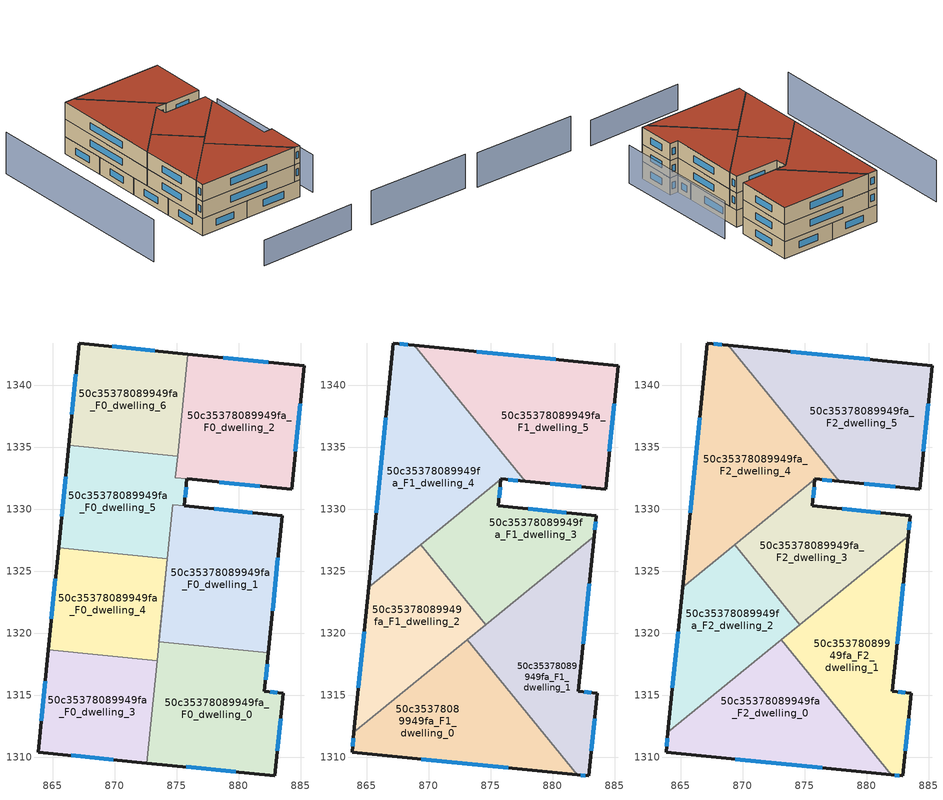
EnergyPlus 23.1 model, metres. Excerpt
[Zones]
50c35378089949fa_F0_dwelling_0
 floor ground (EU_floor_Construction): 882.4,1318.44 882.09,1315.32 883.59,1315.16 882.93,1308.5 872.59,1309.54 873.58,1319.33 z0
 wall outside (EU_wall_Construction): 872.59,1309.54 882.93,1308.5 883.59,1315.16 882.09,1315.32 882.4,1318.44 z0:3
 wall to 50c35378089949fa_F0_dwelling_1 (EU_wall_Construction): 882.4,1318.44 873.58,1319.33 874.25,1326.03 z0:3
 wall to 50c35378089949fa_F0_dwelling_4 (EU_wall_Construction): 874.25,1326.03 873.42,1317.78 z0:3
 wall to 50c35378089949fa_F0_dwelling_3 (EU_wall_Construction): 873.42,1317.78 872.59,1309.54 z0:3
 window (EU_Window_Construction): 883.13,1315.21 882.55,1315.27 / 883.13,1310.54 883.39,1313.12 / 875.76,1309.22 879.76,1308.82 / 882.18,1316.27 882.3,1317.49 z0.92:2.08
50c35378089949fa_F0_dwelling_1
 floor ground (EU_floor_Construction): 883.51,1329.5 882.4,1318.44 873.58,1319.33 874.69,1330.38 z0
 wall outside (EU_wall_Construction): 882.4,1318.44 883.51,1329.5 875.62,1330.29 z0:3
 wall to 50c35378089949fa_F0_dwelling_5 (EU_wall_Construction): 875.61,1330.29 874.69,1330.38 874.25,1326.03 z0:3
 window (EU_Window_Construction): 881.09,1329.74 878.04,1330.05 / 882.74,1321.83 883.17,1326.11 z0.92:2.08
50c35378089949fa_F0_dwelling_2
 floor ground (EU_floor_Construction): 885.27,1341.59 884.27,1331.61 874.91,1332.55 875.91,1342.53 z0
 wall outside (EU_wall_Construction): 875.84,1332.46 884.27,1331.61 885.27,1341.59 875.91,1342.53 z0:3
 wall to 50c35378089949fa_F0_dwelling_5 (EU_wall_Construction): 875.08,1334.28 874.91,1332.55 875.83,1332.46 z0:3
 wall to 50c35378089949fa_F0_dwelling_6 (EU_wall_Construction): 875.91,1342.53 875.08,1334.28 z0:3
 window (EU_Window_Construction): 882.4,1341.87 878.78,1342.24 / 884.58,1334.67 884.97,1338.53 / 878.42,1332.2 881.69,1331.87 z0.92:2.08
50c35378089949fa_F0_dwelling_3
 floor ground (EU_floor_Construction): 873.42,1317.79 872.59,1309.54 863.82,1310.42 864.65,1318.67 z0
 wall outside (EU_wall_Construction): 864.65,1318.67 863.82,1310.42 872.59,1309.54 z0:3
 wall to 50c35378089949fa_F0_dwelling_4 (EU_wall_Construction): 873.42,1317.79 864.65,1318.67 z0:3
 window (EU_Window_Construction): 866.5,1310.15 869.9,1309.81 / 864.39,1316.14 864.07,1312.95 z0.92:2.08
 ceiling adiabatic (EU_roof_Construction): 871.3,1318 864.65,1318.67 863.98,1312.01 z3
50c35378089949fa_F0_dwelling_4
 floor ground (EU_floor_Construction): 874.25,1326.03 873.42,1317.79 864.65,1318.67 865.47,1326.91 z0
 wall outside (EU_wall_Construction): 865.47,1326.91 864.65,1318.67 z0:3
 wall to 50c35378089949fa_F0_dwelling_5 (EU_wall_Construction): 874.25,1326.03 865.47,1326.91 z0:3
 window (EU_Window_Construction): 865.22,1324.39 864.9,1321.19 z0.92:2.08
50c35378089949fa_F0_dwelling_5
 floor ground (EU_floor_Construction): 875.08,1334.28 874.91,1332.55 875.83,1332.46 875.61,1330.29 874.69,1330.38 874.25,1326.03 865.47,1326.91 866.3,1335.16 z0
 wall outside (EU_wall_Construction): 875.61,1330.29 875.83,1332.46 / 866.3,1335.16 865.47,1326.91 z0:3
 wall to 50c35378089949fa_F0_dwelling_6 (EU_wall_Construction): 875.08,1334.28 866.3,1335.16 z0:3
 window (EU_Window_Construction): 875.68,1330.96 875.77,1331.8 / 866.05,1332.64 865.73,1329.44 z0.92:2.08
50c35378089949fa_F0_dwelling_6
 floor ground (EU_floor_Construction): 875.91,1342.53 875.08,1334.28 866.3,1335.16 867.13,1343.41 z0
 wall outside (EU_wall_Construction): 875.91,1342.53 867.13,1343.41 866.3,1335.16 z0:3
 window (EU_Window_Construction): 866.88,1340.88 866.56,1337.69 / 873.22,1342.8 869.82,1343.14 z0.92:2.08
50c35378089949fa_F1_dwelling_0
 floor to 50c35378089949fa_F0_dwelling_3 (EU_floor_Construction): 873.42,1317.79 872.59,1309.54 863.82,1310.42 863.98,1312.01 871.3,1318 z3
 floor to 50c35378089949fa_F0_dwelling_0 (EU_floor_Construction): 873.54,1318.94 882,1308.59 872.59,1309.54 z3
 floor to 50c35378089949fa_F0_dwelling_4 (EU_floor_Construction): 873.11,1319.47 873.54,1318.94 873.42,1317.79 871.3,1318 z3
 wall outside (EU_wall_Construction): 863.98,1312.01 863.82,1310.42 882,1308.59 z3:6
 wall to 50c35378089949fa_F1_dwelling_1 (EU_wall_Construction): 882,1308.59 873.1,1319.47 z3:6
 wall to 50c35378089949fa_F1_dwelling_2 (EU_wall_Construction): 873.1,1319.47 863.98,1312.01 z3:6
 window (EU_Window_Construction): 869.39,1309.86 876.43,1309.15 / 863.93,1311.52 863.87,1310.91 z3.92:5.08
50c35378089949fa_F1_dwelling_1
 floor to 50c35378089949fa_F0_dwelling_0 (EU_floor_Construction): 882.4,1318.44 882.09,1315.32 883.59,1315.16 882.93,1308.5 882,1308.59 873.54,1318.94 873.63,1319.91 873.58,1319.33 z3
 floor to 50c35378089949fa_F0_dwelling_1 (EU_floor_Construction): 883.35,1327.84 882.4,1318.44 873.58,1319.33 873.63,1319.91 z3
 floor to 50c35378089949fa_F0_dwelling_4 (EU_floor_Construction): 873.63,1319.9 873.54,1318.94 873.11,1319.47 z3
 wall outside (EU_wall_Construction): 882,1308.59 882.93,1308.5 883.59,1315.16 882.09,1315.32 883.35,1327.84 z3:6
 wall to 50c35378089949fa_F1_dwelling_3 (EU_wall_Construction): 883.35,1327.84 874.61,1320.71 z3:6
 wall to 50c35378089949fa_F1_dwelling_2 (EU_wall_Construction): 874.61,1320.71 873.11,1319.47 z3:6
 window (EU_Window_Construction): 883.13,1315.21 882.55,1315.27 / 883.13,1310.54 883.39,1313.12 / 882.28,1308.56 882.64,1308.53 / 882.47,1319.15 882.96,1324.01 z3.92:5.08
50c35378089949fa_F1_dwelling_2
 floor to 50c35378089949fa_F0_dwelling_4 (EU_floor_Construction): 869.91,1326.47 873.81,1321.69 873.63,1319.9 871.3,1318 864.65,1318.67 865.15,1323.7 868.69,1326.59 z3
 floor to 50c35378089949fa_F0_dwelling_1 (EU_floor_Construction): 873.81,1321.69 874.61,1320.71 873.63,1319.91 z3
 floor adiabatic (EU_floor_Construction): 871.3,1318 863.98,1312.01 864.65,1318.67 z3
 floor to 50c35378089949fa_F0_dwelling_5 (EU_floor_Construction): 869.36,1327.14 869.91,1326.47 868.69,1326.59 z3
 wall outside (EU_wall_Construction): 865.15,1323.7 863.98,1312.01 z3:6
 wall to 50c35378089949fa_F1_dwelling_3 (EU_wall_Construction): 874.61,1320.71 869.36,1327.14 z3:6
 wall to 50c35378089949fa_F1_dwelling_4 (EU_wall_Construction): 869.36,1327.14 865.15,1323.7 z3:6
 window (EU_Window_Construction): 864.79,1320.12 864.34,1315.59 z3.92:5.08
50c35378089949fa_F1_dwelling_3
 floor to 50c35378089949fa_F0_dwelling_1 (EU_floor_Construction): 883.51,1329.5 883.35,1327.84 874.61,1320.71 873.81,1321.69 874.69,1330.38 z3
 floor to 50c35378089949fa_F0_dwelling_5 (EU_floor_Construction): 875.83,1332.43 875.61,1330.29 874.69,1330.38 874.25,1326.03 869.91,1326.47 869.36,1327.14 z3
 floor to 50c35378089949fa_F0_dwelling_4 (EU_floor_Construction): 874.25,1326.03 873.81,1321.69 869.91,1326.47 z3
 wall outside (EU_wall_Construction): 883.35,1327.84 883.51,1329.5 875.61,1330.29 875.83,1332.43 z3:6
 wall to 50c35378089949fa_F1_dwelling_4 (EU_wall_Construction): 875.83,1332.43 869.36,1327.14 z3:6
 window (EU_Window_Construction): 883.4,1328.35 883.46,1328.99 / 875.68,1330.95 875.76,1331.77 / 881.09,1329.74 878.03,1330.05 z3.92:5.08
50c35378089949fa_F1_dwelling_4
 floor to 50c35378089949fa_F0_dwelling_5 (EU_floor_Construction): 875.08,1334.28 874.91,1332.55 875.83,1332.46 875.83,1332.43 868.69,1326.59 865.47,1326.91 866.3,1335.16 z3
 floor to 50c35378089949fa_F0_dwelling_6 (EU_floor_Construction): 868.84,1343.24 875.2,1335.46 875.08,1334.28 866.3,1335.16 867.13,1343.41 z3
 floor to 50c35378089949fa_F0_dwelling_4 (EU_floor_Construction): 868.69,1326.59 865.15,1323.7 865.47,1326.91 z3
 floor to 50c35378089949fa_F0_dwelling_2 (EU_floor_Construction): 875.2,1335.46 877.81,1332.26 874.91,1332.55 z3
 wall outside (EU_wall_Construction): 868.84,1343.24 867.13,1343.41 865.15,1323.7 / 875.83,1332.43 875.83,1332.46 877.81,1332.26 z3:6
 wall to 50c35378089949fa_F1_dwelling_5 (EU_wall_Construction): 877.81,1332.26 868.84,1343.24 z3:6
 window (EU_Window_Construction): 866.53,1337.37 865.76,1329.74 / 868.32,1343.29 867.66,1343.36 / 876.44,1332.4 877.21,1332.32 z3.92:5.08
50c35378089949fa_F1_dwelling_5
 floor to 50c35378089949fa_F0_dwelling_2 (EU_floor_Construction): 885.27,1341.59 884.27,1331.61 877.81,1332.26 875.2,1335.46 875.91,1342.53 z3
 floor to 50c35378089949fa_F0_dwelling_6 (EU_floor_Construction): 875.91,1342.53 875.2,1335.46 868.84,1343.24 z3
 wall outside (EU_wall_Construction): 877.81,1332.26 884.27,1331.61 885.27,1341.59 868.84,1343.24 z3:6
 window (EU_Window_Construction): 879.79,1332.06 882.29,1331.81 / 880.24,1342.09 873.87,1342.73 / 884.58,1334.67 884.97,1338.53 z3.92:5.08
50c35378089949fa_F2_dwelling_0
 floor to 50c35378089949fa_F1_dwelling_0 (EU_floor_Construction): 873.1,1319.47 882,1308.59 863.82,1310.42 863.98,1312.01 z6
 wall outside (EU_wall_Construction): 863.98,1312.01 863.82,1310.42 882,1308.59 z6:9
 wall to 50c35378089949fa_F2_dwelling_1 (EU_wall_Construction): 882,1308.59 873.1,1319.47 z6:9
 wall to 50c35378089949fa_F2_dwelling_2 (EU_wall_Construction): 873.1,1319.47 863.98,1312.01 z6:9
 window (EU_Window_Construction): 869.39,1309.86 876.43,1309.15 / 863.93,1311.52 863.87,1310.91 z6.92:8.08
 roof outside (EU_roof_Construction): 882,1308.59 873.1,1319.47 863.98,1312.01 863.82,1310.42 z9
50c35378089949fa_F2_dwelling_1
 floor to 50c35378089949fa_F1_dwelling_1 (EU_floor_Construction): 883.35,1327.84 882.09,1315.32 883.59,1315.16 882.93,1308.5 882,1308.59 873.1,1319.47 z6
 wall outside (EU_wall_Construction): 882,1308.59 882.93,1308.5 883.59,1315.16 882.09,1315.32 883.35,1327.84 z6:9
 wall to 50c35378089949fa_F2_dwelling_3 (EU_wall_Construction): 883.35,1327.84 874.61,1320.71 z6:9
 wall to 50c35378089949fa_F2_dwelling_2 (EU_wall_Construction): 874.61,1320.71 873.11,1319.47 z6:9
 window (EU_Window_Construction): 883.13,1315.21 882.55,1315.27 / 883.13,1310.54 883.39,1313.12 / 882.28,1308.56 882.64,1308.53 / 882.47,1319.15 882.96,1324.01 z6.92:8.08
 roof outside (EU_roof_Construction): 882.93,1308.5 883.59,1315.16 882.09,1315.32 883.35,1327.84 873.1,1319.47 882,1308.59 z9
50c35378089949fa_F2_dwelling_2
 floor to 50c35378089949fa_F1_dwelling_2 (EU_floor_Construction): 869.36,1327.14 874.61,1320.71 863.98,1312.01 865.15,1323.7 z6
 wall outside (EU_wall_Construction): 865.15,1323.7 863.98,1312.01 z6:9
 wall to 50c35378089949fa_F2_dwelling_3 (EU_wall_Construction): 874.61,1320.71 869.36,1327.14 z6:9
 wall to 50c35378089949fa_F2_dwelling_4 (EU_wall_Construction): 869.36,1327.14 865.15,1323.7 z6:9
 window (EU_Window_Construction): 864.79,1320.12 864.34,1315.59 z6.92:8.08
 roof outside (EU_roof_Construction): 874.61,1320.71 869.36,1327.14 865.15,1323.7 863.98,1312.01 z9
50c35378089949fa_F2_dwelling_3
 floor to 50c35378089949fa_F1_dwelling_3 (EU_floor_Construction): 883.51,1329.5 883.35,1327.84 874.61,1320.71 869.36,1327.14 875.83,1332.43 875.61,1330.29 z6
 wall outside (EU_wall_Construction): 883.35,1327.84 883.51,1329.5 875.61,1330.29 875.83,1332.43 z6:9
 wall to 50c35378089949fa_F2_dwelling_4 (EU_wall_Construction): 875.83,1332.43 869.36,1327.14 z6:9
 window (EU_Window_Construction): 883.4,1328.35 883.46,1328.99 / 875.68,1330.95 875.76,1331.77 / 881.09,1329.74 878.03,1330.05 z6.92:8.08
 roof outside (EU_roof_Construction): 883.35,1327.84 883.51,1329.5 875.61,1330.29 875.83,1332.43 869.36,1327.14 874.61,1320.71 z9
50c35378089949fa_F2_dwelling_4
 floor to 50c35378089949fa_F1_dwelling_4 (EU_floor_Construction): 868.84,1343.24 877.81,1332.26 875.83,1332.46 875.83,1332.43 865.15,1323.7 867.13,1343.41 z6
 wall outside (EU_wall_Construction): 868.84,1343.24 867.13,1343.41 865.15,1323.7 / 875.83,1332.43 875.83,1332.46 877.81,1332.26 z6:9
 wall to 50c35378089949fa_F2_dwelling_5 (EU_wall_Construction): 877.81,1332.26 868.84,1343.24 z6:9
 window (EU_Window_Construction): 866.53,1337.37 865.76,1329.74 / 868.32,1343.29 867.66,1343.36 / 876.44,1332.4 877.21,1332.32 z6.92:8.08
 roof outside (EU_roof_Construction): 877.81,1332.26 868.84,1343.24 867.13,1343.41 865.15,1323.7 875.83,1332.43 875.83,1332.46 z9
50c35378089949fa_F2_dwelling_5
 floor to 50c35378089949fa_F1_dwelling_5 (EU_floor_Construction): 885.27,1341.59 884.27,1331.61 877.81,1332.26 868.84,1343.24 z6
 wall outside (EU_wall_Construction): 877.81,1332.26 884.27,1331.61 885.27,1341.59 868.84,1343.24 z6:9
 window (EU_Window_Construction): 879.79,1332.06 882.29,1331.81 / 880.24,1342.09 873.87,1342.73 / 884.58,1334.67 884.97,1338.53 z6.92:8.08
 roof outside (EU_roof_Construction): 884.27,1331.61 885.27,1341.59 868.84,1343.24 877.81,1332.26 z9
shading: 884.5,1294.59 902.68,1292.48 z0:6; 863.88,1297.19 881.22,1295.66 z0:4.5; 885.35,1308.06 887.35,1330.73 z0:6.6; 856.31,1345.42 852.83,1310.08 z0:7.3
[Building]
EU S2 Campaign: North Axis=0; Terrain=City; Solar Distribution=FullExterior
[Site:Location]
Cape.Town.Intl.AP: Latitude=-33.965; Longitude=18.602; Time Zone=2; Elevation=46
[SizingPeriod:WeatherFileDays]
AnnualSizingPeriod: Begin Month=1; Begin Day of Month=1; End Month=12; End Day of Month=31; Day of Week for Start Day=Monday; Use Weather File Daylight Saving Period=No; Use Weather File Rain and Snow Indicators=No
[MATERIAL]
EU_InternalMass_Material: Roughness=MediumRough; Thickness=0.1; Conductivity=1; Density=1800; Specific Heat=900; Thermal Absorptance=0.9; Solar Absorptance=0.7; Visible Absorptance=0.7
[MATERIAL:NOMASS] Roughness=MediumRough; Thermal Absorptance=0.9; Solar Absorptance=0.7; Visible Absorptance=0.7
Name | Thermal Resistance
EU_wall_NoMass | 0.443251
EU_roof_NoMass | 0.403317
EU_floor_NoMass | 0.599929
[WINDOWMATERIAL:SIMPLEGLAZINGSYSTEM]
EU_Window_SimpleGlazing: UFactor=4.90254; Solar Heat Gain Coefficient=0.85; Visible Transmittance=0.85
[CONSTRUCTION]
EU_wall_Construction: EU_wall_NoMass
EU_roof_Construction: EU_roof_NoMass
EU_floor_Construction: EU_floor_NoMass
EU_Window_Construction: EU_Window_SimpleGlazing
EU_InternalMass_Construction: EU_InternalMass_Material
[ZONE] Type=1; Multiplier=1; Ceiling Height=autocalculate; Floor Area=autocalculate; Part of Total Floor Area=Yes
Name | Volume
50c35378089949fa_F0_dwelling_0 | 292.381
50c35378089949fa_F1_dwelling_0; 50c35378089949fa_F2_dwelling_0 | 292.404
50c35378089949fa_F0_dwelling_1 | 295.6
50c35378089949fa_F1_dwelling_1; 50c35378089949fa_F2_dwelling_1 | 292.371
50c35378089949fa_F0_dwelling_2 | 283.051
50c35378089949fa_F1_dwelling_2; 50c35378089949fa_F2_dwelling_2 | 238.887
50c35378089949fa_F0_dwelling_3 | 219.308
50c35378089949fa_F1_dwelling_3; 50c35378089949fa_F2_dwelling_3 | 238.867
50c35378089949fa_F0_dwelling_4 | 219.283
50c35378089949fa_F1_dwelling_4; 50c35378089949fa_F2_dwelling_4 | 345.918
50c35378089949fa_F0_dwelling_5 | 225.404
50c35378089949fa_F1_dwelling_5; 50c35378089949fa_F2_dwelling_5 | 345.908
50c35378089949fa_F0_dwelling_6 | 219.296
[INTERNALMASS] Construction=EU_InternalMass_Construction
Name | Zone or ZoneList | Surface Area
50c35378089949fa_F0_dwelling_0_EU_InternalMass | 50c35378089949fa_F0_dwelling_0 | 97.4644
50c35378089949fa_F0_dwelling_1_EU_InternalMass | 50c35378089949fa_F0_dwelling_1 | 98.533
50c35378089949fa_F0_dwelling_2_EU_InternalMass | 50c35378089949fa_F0_dwelling_2 | 94.3537
50c35378089949fa_F0_dwelling_3_EU_InternalMass | 50c35378089949fa_F0_dwelling_3 | 73.1028
50c35378089949fa_F0_dwelling_4_EU_InternalMass | 50c35378089949fa_F0_dwelling_4 | 73.0943
50c35378089949fa_F0_dwelling_5_EU_InternalMass | 50c35378089949fa_F0_dwelling_5 | 75.1348
50c35378089949fa_F0_dwelling_6_EU_InternalMass | 50c35378089949fa_F0_dwelling_6 | 73.0986
50c35378089949fa_F1_dwelling_0_EU_InternalMass | 50c35378089949fa_F1_dwelling_0 | 97.4648
50c35378089949fa_F1_dwelling_1_EU_InternalMass | 50c35378089949fa_F1_dwelling_1 | 97.4596
50c35378089949fa_F1_dwelling_2_EU_InternalMass | 50c35378089949fa_F1_dwelling_2 | 79.6289
50c35378089949fa_F1_dwelling_3_EU_InternalMass | 50c35378089949fa_F1_dwelling_3 | 79.6228
50c35378089949fa_F1_dwelling_4_EU_InternalMass | 50c35378089949fa_F1_dwelling_4 | 115.309
50c35378089949fa_F1_dwelling_5_EU_InternalMass | 50c35378089949fa_F1_dwelling_5 | 115.305
50c35378089949fa_F2_dwelling_0_EU_InternalMass | 50c35378089949fa_F2_dwelling_0 | 97.4648
50c35378089949fa_F2_dwelling_1_EU_InternalMass | 50c35378089949fa_F2_dwelling_1 | 97.4596
50c35378089949fa_F2_dwelling_2_EU_InternalMass | 50c35378089949fa_F2_dwelling_2 | 79.6289
50c35378089949fa_F2_dwelling_3_EU_InternalMass | 50c35378089949fa_F2_dwelling_3 | 79.6228
50c35378089949fa_F2_dwelling_4_EU_InternalMass | 50c35378089949fa_F2_dwelling_4 | 115.309
50c35378089949fa_F2_dwelling_5_EU_InternalMass | 50c35378089949fa_F2_dwelling_5 | 115.305
[OTHEREQUIPMENT] Fuel Type=Electricity; Design Level Calculation Method=Watts/Area; Power per Zone Floor Area=1; Fraction Latent=0; Fraction Radiant=0; Fraction Lost=0; Carbon Dioxide Generation Rate=0; EndUse Subcategory=EU_Step8_InternalGains
Name | Zone or ZoneList or Space or SpaceList | Schedule
EU_Step8_InternalGain_50c35378089949fa_F0_dwelling_0_f000 | 50c35378089949fa_F0_dwelling_0 | EU_Step8_GainSchedule_50c35378089949fa_F0_dwelling_0_f000
EU_Step8_InternalGain_50c35378089949fa_F0_dwelling_1_f000 | 50c35378089949fa_F0_dwelling_1 | EU_Step8_GainSchedule_50c35378089949fa_F0_dwelling_1_f000
EU_Step8_InternalGain_50c35378089949fa_F0_dwelling_2_f000 | 50c35378089949fa_F0_dwelling_2 | EU_Step8_GainSchedule_50c35378089949fa_F0_dwelling_2_f000
EU_Step8_InternalGain_50c35378089949fa_F0_dwelling_3_f000 | 50c35378089949fa_F0_dwelling_3 | EU_Step8_GainSchedule_50c35378089949fa_F0_dwelling_3_f000
EU_Step8_InternalGain_50c35378089949fa_F0_dwelling_4_f000 | 50c35378089949fa_F0_dwelling_4 | EU_Step8_GainSchedule_50c35378089949fa_F0_dwelling_4_f000
EU_Step8_InternalGain_50c35378089949fa_F0_dwelling_5_f000 | 50c35378089949fa_F0_dwelling_5 | EU_Step8_GainSchedule_50c35378089949fa_F0_dwelling_5_f000
EU_Step8_InternalGain_50c35378089949fa_F0_dwelling_6_f000 | 50c35378089949fa_F0_dwelling_6 | EU_Step8_GainSchedule_50c35378089949fa_F0_dwelling_6_f000
EU_Step8_InternalGain_50c35378089949fa_F1_dwelling_0_f000 | 50c35378089949fa_F1_dwelling_0 | EU_Step8_GainSchedule_50c35378089949fa_F1_dwelling_0_f000
EU_Step8_InternalGain_50c35378089949fa_F1_dwelling_1_f000 | 50c35378089949fa_F1_dwelling_1 | EU_Step8_GainSchedule_50c35378089949fa_F1_dwelling_1_f000
EU_Step8_InternalGain_50c35378089949fa_F1_dwelling_2_f000 | 50c35378089949fa_F1_dwelling_2 | EU_Step8_GainSchedule_50c35378089949fa_F1_dwelling_2_f000
EU_Step8_InternalGain_50c35378089949fa_F1_dwelling_3_f000 | 50c35378089949fa_F1_dwelling_3 | EU_Step8_GainSchedule_50c35378089949fa_F1_dwelling_3_f000
EU_Step8_InternalGain_50c35378089949fa_F1_dwelling_4_f000 | 50c35378089949fa_F1_dwelling_4 | EU_Step8_GainSchedule_50c35378089949fa_F1_dwelling_4_f000
EU_Step8_InternalGain_50c35378089949fa_F1_dwelling_5_f000 | 50c35378089949fa_F1_dwelling_5 | EU_Step8_GainSchedule_50c35378089949fa_F1_dwelling_5_f000
EU_Step8_InternalGain_50c35378089949fa_F2_dwelling_0_f000 | 50c35378089949fa_F2_dwelling_0 | EU_Step8_GainSchedule_50c35378089949fa_F2_dwelling_0_f000
EU_Step8_InternalGain_50c35378089949fa_F2_dwelling_1_f000 | 50c35378089949fa_F2_dwelling_1 | EU_Step8_GainSchedule_50c35378089949fa_F2_dwelling_1_f000
EU_Step8_InternalGain_50c35378089949fa_F2_dwelling_2_f000 | 50c35378089949fa_F2_dwelling_2 | EU_Step8_GainSchedule_50c35378089949fa_F2_dwelling_2_f000
EU_Step8_InternalGain_50c35378089949fa_F2_dwelling_3_f000 | 50c35378089949fa_F2_dwelling_3 | EU_Step8_GainSchedule_50c35378089949fa_F2_dwelling_3_f000
EU_Step8_InternalGain_50c35378089949fa_F2_dwelling_4_f000 | 50c35378089949fa_F2_dwelling_4 | EU_Step8_GainSchedule_50c35378089949fa_F2_dwelling_4_f000
EU_Step8_InternalGain_50c35378089949fa_F2_dwelling_5_f000 | 50c35378089949fa_F2_dwelling_5 | EU_Step8_GainSchedule_50c35378089949fa_F2_dwelling_5_f000
[ZONEVENTILATION:DESIGNFLOWRATE] Schedule=EU_AlwaysOn; Design Flow Rate Calculation Method=AirChanges/Hour; Air Changes per Hour=0.713097; Ventilation Type=Natural; Fan Pressure Rise=0; Fan Total Efficiency=1; Constant Term Coefficient=1; Temperature Term Coefficient=0; Velocity Term Coefficient=0; Velocity Squared Term Coefficient=0; Minimum Indoor Temperature=-100; Maximum Indoor Temperature=100; Delta Temperature=-100; Minimum Outdoor Temperature=-100; Maximum Outdoor Temperature=100; Maximum Wind Speed=40
Name | Zone or ZoneList or Space or SpaceList
EU_ConstantAir_50c35378089949fa_F0_dwelling_0 | 50c35378089949fa_F0_dwelling_0
EU_ConstantAir_50c35378089949fa_F0_dwelling_1 | 50c35378089949fa_F0_dwelling_1
EU_ConstantAir_50c35378089949fa_F0_dwelling_2 | 50c35378089949fa_F0_dwelling_2
EU_ConstantAir_50c35378089949fa_F0_dwelling_3 | 50c35378089949fa_F0_dwelling_3
EU_ConstantAir_50c35378089949fa_F0_dwelling_4 | 50c35378089949fa_F0_dwelling_4
EU_ConstantAir_50c35378089949fa_F0_dwelling_5 | 50c35378089949fa_F0_dwelling_5
EU_ConstantAir_50c35378089949fa_F0_dwelling_6 | 50c35378089949fa_F0_dwelling_6
EU_ConstantAir_50c35378089949fa_F1_dwelling_0 | 50c35378089949fa_F1_dwelling_0
EU_ConstantAir_50c35378089949fa_F1_dwelling_1 | 50c35378089949fa_F1_dwelling_1
EU_ConstantAir_50c35378089949fa_F1_dwelling_2 | 50c35378089949fa_F1_dwelling_2
EU_ConstantAir_50c35378089949fa_F1_dwelling_3 | 50c35378089949fa_F1_dwelling_3
EU_ConstantAir_50c35378089949fa_F1_dwelling_4 | 50c35378089949fa_F1_dwelling_4
EU_ConstantAir_50c35378089949fa_F1_dwelling_5 | 50c35378089949fa_F1_dwelling_5
EU_ConstantAir_50c35378089949fa_F2_dwelling_0 | 50c35378089949fa_F2_dwelling_0
EU_ConstantAir_50c35378089949fa_F2_dwelling_1 | 50c35378089949fa_F2_dwelling_1
EU_ConstantAir_50c35378089949fa_F2_dwelling_2 | 50c35378089949fa_F2_dwelling_2
EU_ConstantAir_50c35378089949fa_F2_dwelling_3 | 50c35378089949fa_F2_dwelling_3
EU_ConstantAir_50c35378089949fa_F2_dwelling_4 | 50c35378089949fa_F2_dwelling_4
EU_ConstantAir_50c35378089949fa_F2_dwelling_5 | 50c35378089949fa_F2_dwelling_5
[HVACTEMPLATE:THERMOSTAT] Constant Heating Setpoint=20; Constant Cooling Setpoint=50
EU_HeatOnly_50c35378089949fa_F0_dwelling_0; EU_HeatOnly_50c35378089949fa_F0_dwelling_1; EU_HeatOnly_50c35378089949fa_F0_dwelling_2; EU_HeatOnly_50c35378089949fa_F0_dwelling_3; EU_HeatOnly_50c35378089949fa_F0_dwelling_4; EU_HeatOnly_50c35378089949fa_F0_dwelling_5; EU_HeatOnly_50c35378089949fa_F0_dwelling_6; EU_HeatOnly_50c35378089949fa_F1_dwelling_0; EU_HeatOnly_50c35378089949fa_F1_dwelling_1; EU_HeatOnly_50c35378089949fa_F1_dwelling_2; EU_HeatOnly_50c35378089949fa_F1_dwelling_3; EU_HeatOnly_50c35378089949fa_F1_dwelling_4; EU_HeatOnly_50c35378089949fa_F1_dwelling_5; EU_HeatOnly_50c35378089949fa_F2_dwelling_0; EU_HeatOnly_50c35378089949fa_F2_dwelling_1; EU_HeatOnly_50c35378089949fa_F2_dwelling_2; EU_HeatOnly_50c35378089949fa_F2_dwelling_3; EU_HeatOnly_50c35378089949fa_F2_dwelling_4; EU_HeatOnly_50c35378089949fa_F2_dwelling_5
[HVACTEMPLATE:ZONE:IDEALLOADSAIRSYSTEM] System Availability Schedule=EU_AlwaysOn; Maximum Heating Supply Air Temperature=50; Minimum Cooling Supply Air Temperature=13; Maximum Heating Supply Air Humidity Ratio=0.0156; Minimum Cooling Supply Air Humidity Ratio=0.0077; Heating Limit=NoLimit; Cooling Limit=NoLimit; Heating Availability Schedule=EU_AlwaysOn; Cooling Availability Schedule=EU_CoolingOff; Dehumidification Control Type=ConstantSensibleHeatRatio; Cooling Sensible Heat Ratio=0.7; Dehumidification Setpoint=60; Humidification Control Type=None; Humidification Setpoint=30; Outdoor Air Method=None; Outdoor Air Flow Rate per Person=0.00944; Outdoor Air Flow Rate per Zone Floor Area=0; Outdoor Air Flow Rate per Zone=0; Demand Controlled Ventilation Type=None; Outdoor Air Economizer Type=NoEconomizer; Heat Recovery Type=None; Sensible Heat Recovery Effectiveness=0.7; Latent Heat Recovery Effectiveness=0.65
Name | Template Thermostat
50c35378089949fa_F0_dwelling_0 | EU_HeatOnly_50c35378089949fa_F0_dwelling_0
50c35378089949fa_F0_dwelling_1 | EU_HeatOnly_50c35378089949fa_F0_dwelling_1
50c35378089949fa_F0_dwelling_2 | EU_HeatOnly_50c35378089949fa_F0_dwelling_2
50c35378089949fa_F0_dwelling_3 | EU_HeatOnly_50c35378089949fa_F0_dwelling_3
50c35378089949fa_F0_dwelling_4 | EU_HeatOnly_50c35378089949fa_F0_dwelling_4
50c35378089949fa_F0_dwelling_5 | EU_HeatOnly_50c35378089949fa_F0_dwelling_5
50c35378089949fa_F0_dwelling_6 | EU_HeatOnly_50c35378089949fa_F0_dwelling_6
50c35378089949fa_F1_dwelling_0 | EU_HeatOnly_50c35378089949fa_F1_dwelling_0
50c35378089949fa_F1_dwelling_1 | EU_HeatOnly_50c35378089949fa_F1_dwelling_1
50c35378089949fa_F1_dwelling_2 | EU_HeatOnly_50c35378089949fa_F1_dwelling_2
50c35378089949fa_F1_dwelling_3 | EU_HeatOnly_50c35378089949fa_F1_dwelling_3
50c35378089949fa_F1_dwelling_4 | EU_HeatOnly_50c35378089949fa_F1_dwelling_4
50c35378089949fa_F1_dwelling_5 | EU_HeatOnly_50c35378089949fa_F1_dwelling_5
50c35378089949fa_F2_dwelling_0 | EU_HeatOnly_50c35378089949fa_F2_dwelling_0
50c35378089949fa_F2_dwelling_1 | EU_HeatOnly_50c35378089949fa_F2_dwelling_1
50c35378089949fa_F2_dwelling_2 | EU_HeatOnly_50c35378089949fa_F2_dwelling_2
50c35378089949fa_F2_dwelling_3 | EU_HeatOnly_50c35378089949fa_F2_dwelling_3
50c35378089949fa_F2_dwelling_4 | EU_HeatOnly_50c35378089949fa_F2_dwelling_4
50c35378089949fa_F2_dwelling_5 | EU_HeatOnly_50c35378089949fa_F2_dwelling_5
[SIZING:ZONE] Zone Cooling Design Supply Air Temperature Input Method=SupplyAirTemperature; Zone Cooling Design Supply Air Temperature=13; Zone Heating Design Supply Air Temperature Input Method=SupplyAirTemperature; Zone Heating Design Supply Air Temperature=50; Zone Cooling Design Supply Air Humidity Ratio=0.008; Zone Heating Design Supply Air Humidity Ratio=0.008; Cooling Design Air Flow Method=DesignDay; Cooling Design Air Flow Rate=0; Cooling Minimum Air Flow per Zone Floor Area=0.000762; Cooling Minimum Air Flow=0; Cooling Minimum Air Flow Fraction=0.2; Heating Design Air Flow Method=DesignDay; Heating Design Air Flow Rate=0; Heating Maximum Air Flow per Zone Floor Area=0.002032; Heating Maximum Air Flow=0.141576; Heating Maximum Air Flow Fraction=0.3; Account for Dedicated Outdoor Air System=No; Dedicated Outdoor Air System Control Strategy=NeutralSupplyAir; Dedicated Outdoor Air Low Setpoint Temperature for Design=autosize; Dedicated Outdoor Air High Setpoint Temperature for Design=autosize; Zone Load Sizing Method=Sensible Load Only No Latent Load; Zone Latent Cooling Design Supply Air Humidity Ratio Input Method=HumidityRatioDifference; Zone Cooling Design Supply Air Humidity Ratio Difference=0.005; Zone Latent Heating Design Supply Air Humidity Ratio Input Method=HumidityRatioDifference; Zone Humidification Design Supply Air Humidity Ratio Difference=0.005
50c35378089949fa_F0_dwelling_0; 50c35378089949fa_F0_dwelling_1; 50c35378089949fa_F0_dwelling_2; 50c35378089949fa_F0_dwelling_3; 50c35378089949fa_F0_dwelling_4; 50c35378089949fa_F0_dwelling_5; 50c35378089949fa_F0_dwelling_6; 50c35378089949fa_F1_dwelling_0; 50c35378089949fa_F1_dwelling_1; 50c35378089949fa_F1_dwelling_2; 50c35378089949fa_F1_dwelling_3; 50c35378089949fa_F1_dwelling_4; 50c35378089949fa_F1_dwelling_5; 50c35378089949fa_F2_dwelling_0; 50c35378089949fa_F2_dwelling_1; 50c35378089949fa_F2_dwelling_2; 50c35378089949fa_F2_dwelling_3; 50c35378089949fa_F2_dwelling_4; 50c35378089949fa_F2_dwelling_5
[SCHEDULE:CONSTANT]
Name | Hourly Value
EU_AlwaysOn | 1
EU_CoolingOff | 0
[SCHEDULE:FILE] Column Number=1; Rows to Skip at Top=0; Number of Hours of Data=8760; Column Separator=Comma; Interpolate to Timestep=No; Minutes per Item=60; Adjust Schedule for Daylight Savings=Yes
Name | File
EU_Step8_GainSchedule_50c35378089949fa_F0_dwelling_0_f000 | ../../schedules/50c35378089949fa/50c35378089949fa_F0_dwelling_0_f000_gain.csv
EU_Step8_GainSchedule_50c35378089949fa_F0_dwelling_1_f000 | ../../schedules/50c35378089949fa/50c35378089949fa_F0_dwelling_1_f000_gain.csv
EU_Step8_GainSchedule_50c35378089949fa_F0_dwelling_2_f000 | ../../schedules/50c35378089949fa/50c35378089949fa_F0_dwelling_2_f000_gain.csv
EU_Step8_GainSchedule_50c35378089949fa_F0_dwelling_3_f000 | ../../schedules/50c35378089949fa/50c35378089949fa_F0_dwelling_3_f000_gain.csv
EU_Step8_GainSchedule_50c35378089949fa_F0_dwelling_4_f000 | ../../schedules/50c35378089949fa/50c35378089949fa_F0_dwelling_4_f000_gain.csv
EU_Step8_GainSchedule_50c35378089949fa_F0_dwelling_5_f000 | ../../schedules/50c35378089949fa/50c35378089949fa_F0_dwelling_5_f000_gain.csv
EU_Step8_GainSchedule_50c35378089949fa_F0_dwelling_6_f000 | ../../schedules/50c35378089949fa/50c35378089949fa_F0_dwelling_6_f000_gain.csv
EU_Step8_GainSchedule_50c35378089949fa_F1_dwelling_0_f000 | ../../schedules/50c35378089949fa/50c35378089949fa_F1_dwelling_0_f000_gain.csv
EU_Step8_GainSchedule_50c35378089949fa_F1_dwelling_1_f000 | ../../schedules/50c35378089949fa/50c35378089949fa_F1_dwelling_1_f000_gain.csv
EU_Step8_GainSchedule_50c35378089949fa_F1_dwelling_2_f000 | ../../schedules/50c35378089949fa/50c35378089949fa_F1_dwelling_2_f000_gain.csv
EU_Step8_GainSchedule_50c35378089949fa_F1_dwelling_3_f000 | ../../schedules/50c35378089949fa/50c35378089949fa_F1_dwelling_3_f000_gain.csv
EU_Step8_GainSchedule_50c35378089949fa_F1_dwelling_4_f000 | ../../schedules/50c35378089949fa/50c35378089949fa_F1_dwelling_4_f000_gain.csv
EU_Step8_GainSchedule_50c35378089949fa_F1_dwelling_5_f000 | ../../schedules/50c35378089949fa/50c35378089949fa_F1_dwelling_5_f000_gain.csv
EU_Step8_GainSchedule_50c35378089949fa_F2_dwelling_0_f000 | ../../schedules/50c35378089949fa/50c35378089949fa_F2_dwelling_0_f000_gain.csv
EU_Step8_GainSchedule_50c35378089949fa_F2_dwelling_1_f000 | ../../schedules/50c35378089949fa/50c35378089949fa_F2_dwelling_1_f000_gain.csv
EU_Step8_GainSchedule_50c35378089949fa_F2_dwelling_2_f000 | ../../schedules/50c35378089949fa/50c35378089949fa_F2_dwelling_2_f000_gain.csv
EU_Step8_GainSchedule_50c35378089949fa_F2_dwelling_3_f000 | ../../schedules/50c35378089949fa/50c35378089949fa_F2_dwelling_3_f000_gain.csv
EU_Step8_GainSchedule_50c35378089949fa_F2_dwelling_4_f000 | ../../schedules/50c35378089949fa/50c35378089949fa_F2_dwelling_4_f000_gain.csv
EU_Step8_GainSchedule_50c35378089949fa_F2_dwelling_5_f000 | ../../schedules/50c35378089949fa/50c35378089949fa_F2_dwelling_5_f000_gain.csv
